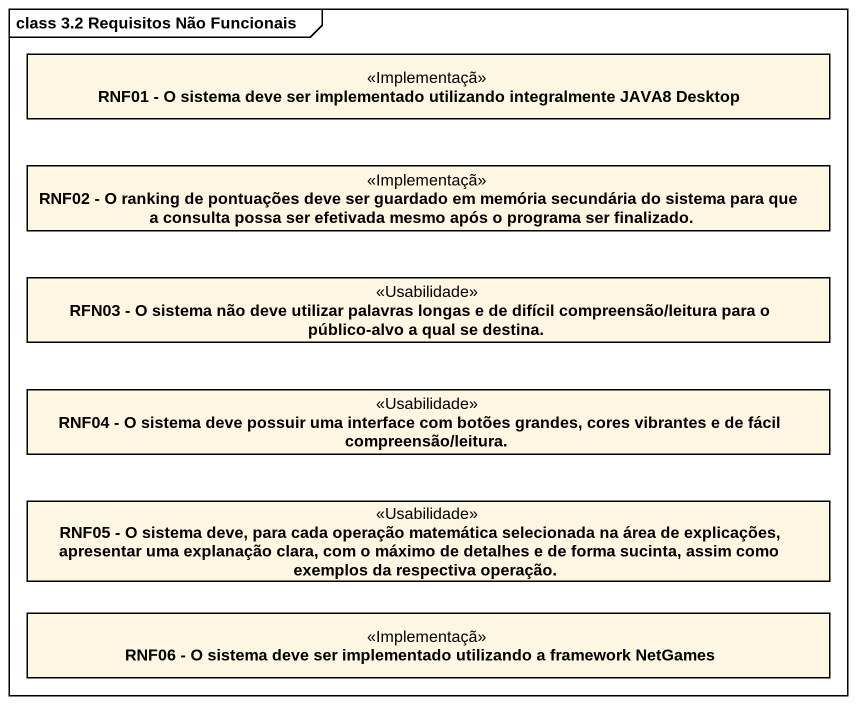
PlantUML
@startuml
mainframe class 3.2 Requisitos Não Funcionais
hide circle
hide empty members
class "RNF01 - O sistema deve ser implementado utilizando integralmente JAVA8 Desktop" as RNF01_O_sistema_deve_ser <<Implementaçã>>
class "RNF02 - O ranking de pontuações deve ser guardado em memória secundária do sistema para que a consulta possa ser efetivada mesmo após o programa ser finalizado." as RNF02_O_ranking_de <<Implementaçã>>
class "RFN03 - O sistema não deve utilizar palavras longas e de difícil compreensão/leitura para o público-alvo a qual se destina." as RFN03_O_sistema_não_deve <<Usabilidade>>
class "RNF04 - O sistema deve possuir uma interface com botões grandes, cores vibrantes e de fácil compreensão/leitura." as RNF04_O_sistema_deve <<Usabilidade>>
class "RNF05 - O sistema deve, para cada operação matemática selecionada na área de explicações, apresentar uma explanação clara, com o máximo de detalhes e de forma sucinta, assim como exemplos da respectiva operação." as RNF05_O_sistema_deve_para <<Usabilidade>>
class "RNF06 - O sistema deve ser implementado utilizando a framework NetGames" as RNF06_O_sistema_deve_ser <<Implementaçã>>
@enduml
